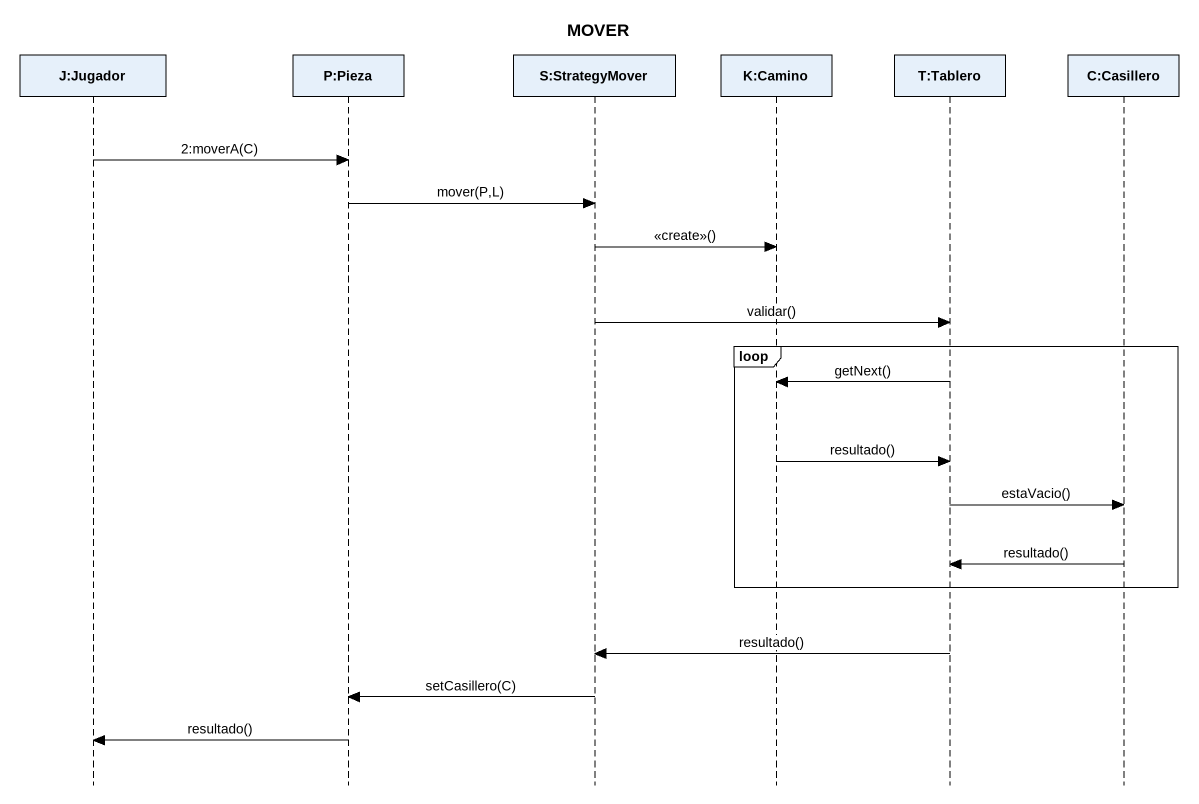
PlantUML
@startuml
title MOVER
hide footbox
participant "J:Jugador" as J_Jugador
participant "P:Pieza" as P_Pieza
participant "S:StrategyMover" as S_StrategyMover
participant "K:Camino" as K_Camino
participant "T:Tablero" as T_Tablero
participant "C:Casillero" as C_Casillero

J_Jugador -> P_Pieza : 2:moverA(C)
P_Pieza -> S_StrategyMover : mover(P,L)
S_StrategyMover -> K_Camino : <<create>>()
S_StrategyMover -> T_Tablero : validar()
loop
  T_Tablero -> K_Camino : getNext()
  K_Camino -> T_Tablero : resultado()
  T_Tablero -> C_Casillero : estaVacio()
  C_Casillero -> T_Tablero : resultado()
end
T_Tablero -> S_StrategyMover : resultado()
S_StrategyMover -> P_Pieza : setCasillero(C)
P_Pieza -> J_Jugador : resultado()
@enduml
